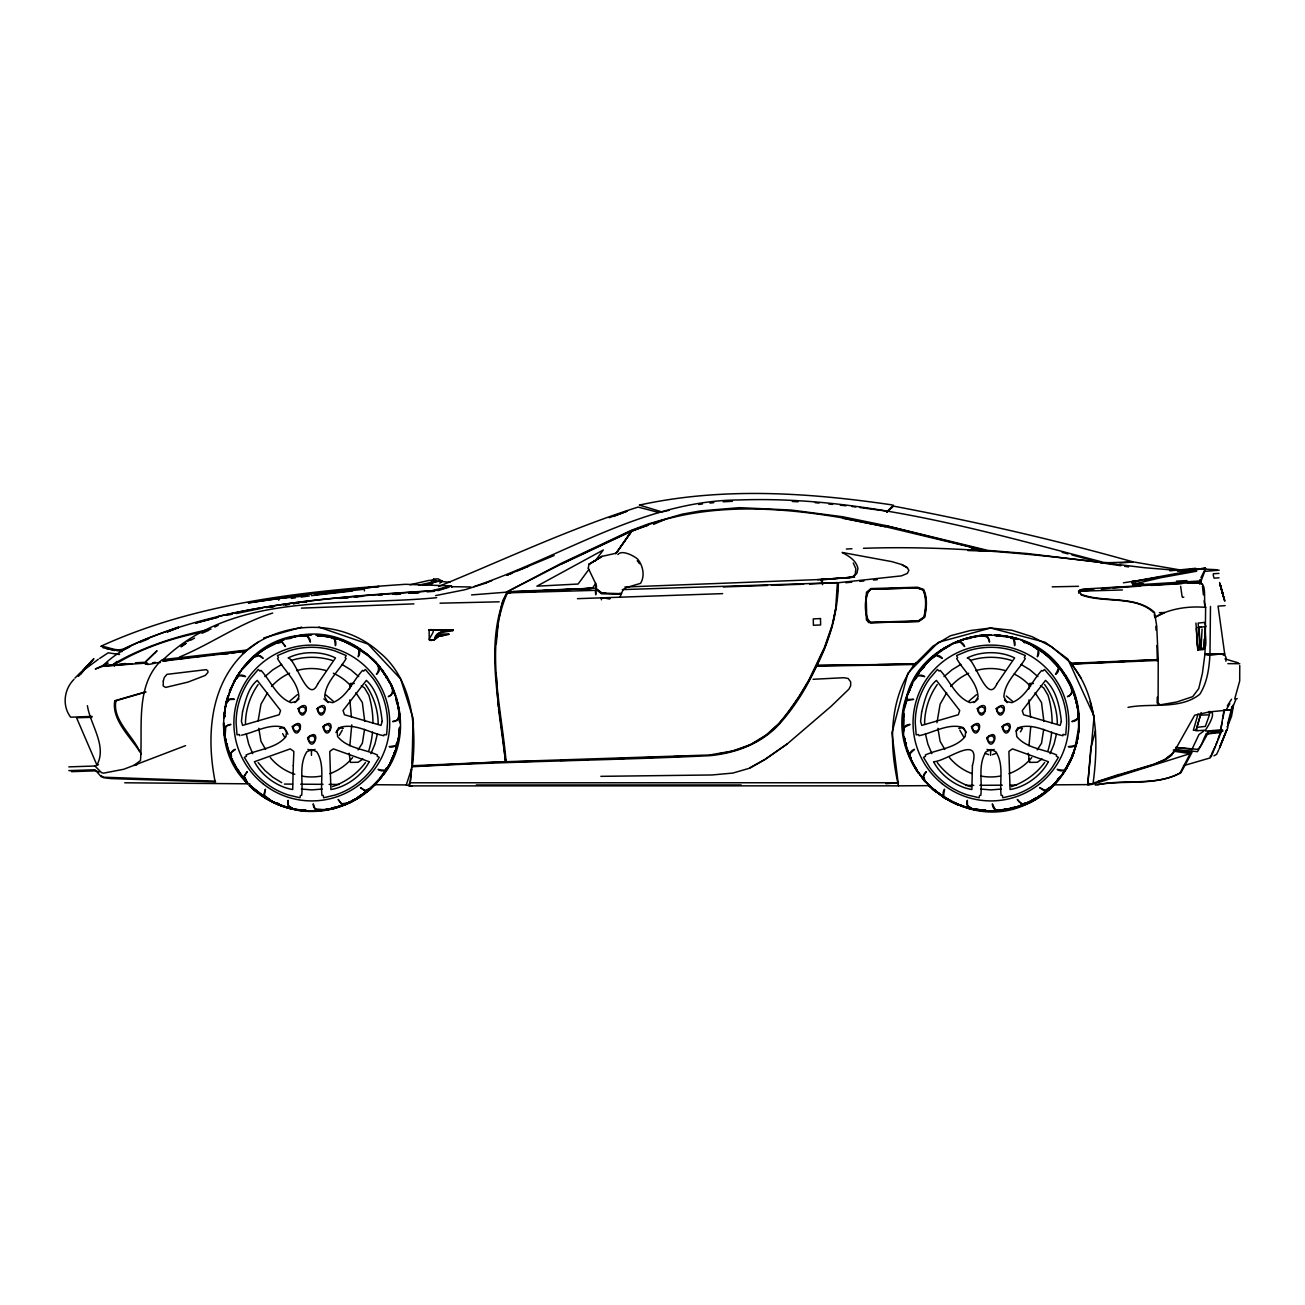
<?xml version="1.0" encoding="UTF-8"?>
<svg xmlns="http://www.w3.org/2000/svg" width="1305" height="1305" viewBox="0 0 1305 1305"><rect width="100%" height="100%" fill="white"/><g stroke="black" fill="none" stroke-linecap="round" stroke-linejoin="round"><path stroke-width="1.5" d="M242.502 653.691C280.151 619.777 341.437 617.787 379.429 652.353C413.13 679.53 416.882 730.637 412.298 766.329L506.095 761.712L709.953 754.975L732.578 750.979L750.554 744.584L766.361 734.862L779.199 723.166L787.682 713.313L798.595 697.506L809.116 679.546L824.515 647.362L832.101 625.323L835.64 608.864L837.419 582.634L622.289 589.615M1239.75 665.468L1239.701 680.949L1234.693 699.023M224.101 724.454L224.623 734.568M301.651 795.398C303.347 781.043 298.568 764.616 306.887 751.729L311.813 749.559L316.724 751.729C325.043 764.616 320.28 781.043 321.96 795.398M413.408 722.366L412.331 763.246M980.805 795.398C982.502 781.043 977.722 764.616 986.042 751.729L990.968 749.559L995.878 751.729C1004.198 764.616 999.418 781.043 1001.114 795.398M1078.68 720.393L1079.137 721.893L1078.892 715.385M496.275 643.805L498.445 620.756M617.918 554.576C621.278 549.568 633.317 555.31 637.574 559.046C643.022 565.424 645.192 576.043 640.543 583.351L626.743 587.446L623.138 589.615L621.474 593.514L619.484 593.628L601.458 593.041L595.879 588.506L595.847 585.113M1157.274 697.147L1157.144 702.824L1158.971 705.059L1176.719 702.008L1192.688 696.642L1198.724 688.632L1202.394 673.38L1204.955 653.968L1209.98 654.05L1210.485 606.433M1204.107 639.254L1203.83 649.352L1197.794 650.167L1196.326 628.57M398.759 713.15L398.678 715.907M1202.084 629.059L1201.057 648.373M1201.187 568.556L1205.477 568.132L1205.429 569.665L1199.801 584.265M837.484 590.398L836.799 600.284M1225.852 661.211C1228.494 647.068 1207.712 659.775 1204.988 652.957L1205.641 607.396C1202.965 601.85 1207.288 584.085 1200.045 582.846L1191.367 582.992M1209.931 654.833C1209.148 668.388 1207.207 682.678 1199.784 694.26C1180.226 710.05 1150.977 702.743 1128.026 707.359M903.696 710.312L902.913 716.771M104.433 665.729L95.298 669.025L108.201 663.054M449.002 634.393L439.018 636.302M838.348 583.107C837.663 635.649 811.139 683.967 778.906 723.818M224.313 715.401C224.77 709.855 224.966 696.169 234.476 699.35L229.028 699.545L227.135 702.628M245.454 723.525C245.617 709.594 250.071 695.891 258.129 684.521M398.824 736.819L399.575 727.228M903.647 713.068L903.321 734.324M924.592 723.525C924.756 709.594 929.209 695.891 937.267 684.521M979.647 810.65L978.293 809.834L984.72 811.041M1078.044 735.955L1076.69 742.137M1078.566 729.152L1078.566 716.82M1053.151 784.843L1087.734 784.615L1090.801 748.254L1095.499 730.67M349.822 745.759L351.763 724.862M836.293 605.602L832.851 623.627M1028.976 745.759L1030.738 726.771M1094.52 783.75L1087.734 784.615L1094.096 716.315L1067.865 659.041L1045.256 642.321L990.658 627.999L970.186 630.56L950.415 635.763L932.83 646.285L913.435 665.729C888.379 700.394 889.227 746.085 898.509 785.838L409.64 785.887L406.279 784.941L373.785 784.697M224.297 716.804L224.982 710.344L223.775 716.771M903.745 713.509L903.044 720.784M223.644 718.272L226.075 703.868M224.281 716.494L225.047 709.235M398.759 734.96L399.542 727.701M399.966 727.733C398.775 733.41 399.836 749.804 389.151 746.656L394.991 745.791M411.695 768.824L410.096 783.636L411.695 766.785C511.071 761.141 610.642 760.472 710.067 755.66C735.938 753.115 761.582 743.524 779.428 724.014C794.696 706.821 807.665 686.577 816.359 665.599L824.907 647.362L832.46 625.438M902.799 718.272L903.778 709.202L907.432 695.826M903.615 714.683L903.142 732.121M1078.68 727.701L1075.94 742.594M1078.811 726.901L1078.778 713.884M1079.121 727.733C1077.93 733.41 1078.99 749.804 1068.306 746.656L1074.129 745.791M903.533 719.137L903.582 732.089M399.852 729.234L398.645 735.661M1078.631 732.529L1079.007 729.234M114.644 666.17L113.519 663.984C143.501 646.579 177.105 635.91 211.035 629.092M349.658 688.926L350.458 683.445L354.291 683.51M1028.813 688.926L1029.612 683.445L1033.446 683.51M1077.734 716.559C1078.844 705.499 1073.868 694.195 1070.606 684.636M1237.238 698.518L1235.982 699.17L1231.61 710.116L1224.025 710.132L1220.648 730.213L1205.592 731.061M364.552 729.365L362.35 743.295L358.043 749.869M1043.706 729.365L1041.504 743.295L1037.181 749.869M258.129 720.882L260.967 704.194L267.509 692.776M936.974 722.742L940.106 704.194L946.663 692.776M398.661 735.286L399.33 729.201L398.939 730.245M1078.012 734.144L1077.8 735.661L1078.436 734.177M1209.621 713.802L1209.751 711.307M300.411 795.398L299.971 797.779L288.421 795.006A75.706 75.706 0 0 1 250.56 767.503L244.345 757.373L246.482 756.215L246.09 755.024C259.222 748.988 276.317 748.45 286.007 736.558L286.545 731.208L282.973 727.211C268.748 723.329 255.144 732.366 241.556 735.172M451.383 586.679L470.86 586.973M979.549 795.398L979.109 797.779L967.56 795.006A75.706 75.706 0 0 1 929.715 767.503L923.5 757.373L925.637 756.215M1222.133 722.366L1220.648 730.213L1222.557 730.278L1222.557 731.273L1207.81 733.573L1197.501 751.647L1175.104 749.494M1222.867 718.435L1224.367 710.573M903.109 719.104L903.713 716.086M588.261 568.164L589.028 564.217L601.67 556.534M224.378 716.918L224.672 715.76M224.803 716.951L225.096 715.793M429.133 629.989L452.802 629.76L452.802 630.609M498.836 618.896L502.295 601.997M1187.566 583.237L1200.045 582.846L1199.931 579.697M452.721 630.755L439.834 632.697L438.17 634.116L448.904 633.953L438.953 635.91L434.32 639.646C435.87 629.891 446.995 631.848 452.77 629.744M904.822 727.032L910.091 724.405C898.949 724.715 905.034 739.968 905.654 745.742M1077.098 718.973L1071.829 721.6C1082.889 721.225 1076.951 706.119 1076.266 700.263M885.899 783.685L898.509 782.739L409.64 782.788L408.971 785.692L412.07 785.887M227.951 697.278L225.83 703.069M395.676 748.727L397.797 742.937M225.39 706.739L230.137 690.688M377.357 733.916L374.927 744.046L370.93 753.654M395.79 749.413L393.49 755.318M396.492 746.476L397.046 744.209M397.389 742.79L398.792 738.777M906.274 699.529L903.973 707.228M906.975 696.593L909.275 690.688M964.868 806.784L971.034 808.986M1056.495 733.916L1054.065 744.046L1050.085 753.654M1075.875 745.547L1072.645 755.318M1076.005 745.008L1076.984 740.914M1077.294 739.625L1077.946 738.777M397.536 742.137L398.449 738.336M903.957 709.186L905.05 704.635M1196.13 730.131L1200.486 715.124L1209.458 714.863L1205.347 726.412L1196.815 727.342M1219.457 733.818L1220.615 731.143L1211.366 732.089M1218.054 739.462L1218.984 735.694M226.744 701.584L227.576 698.387M396.051 747.618L398.302 738.956M904.805 705.418L907.171 696.919L904.985 703.069M1076.429 742.822L1074.749 749.086L1076.935 742.937M398.58 716.559L397.715 719.969L392.675 721.6C403.751 721.192 397.813 706.135 397.112 700.263M225.325 707.049L226.336 703.199M907.986 672.907L891.967 732.774L898.264 783.865M225.471 704.537L227.853 695.728M225.895 704.635L227.804 697.588M396.296 746.656L397.715 741.371M396.231 748.515L398.139 741.468M904.626 704.537L907.008 695.728L910.335 689.187M1074.488 750.179L1076.87 741.371M1077.294 741.468L1071.976 756.264M397.552 740.49L398.563 736.77M904.202 709.235L906.29 702.628M1198.039 714.031L1193.357 730.294L1197.55 730.229M1201.138 712.546L1195.886 730.8L1205.347 730.213C1207.859 726.673 1218.087 710.214 1208.593 711.975M346.151 658.47C339.072 671.08 325.565 681.553 324.717 696.87L327.425 701.519L332.661 702.661C346.983 697.115 352.774 681.031 362.578 670.395L363.589 671.129L365.351 669.465L373.067 678.502A75.706 75.706 0 0 1 387.52 723.003L386.59 734.846L384.192 734.536L383.8 735.726C369.625 732.888 355.482 723.28 340.638 727.211L337.082 731.208L337.604 736.558C347.309 748.45 364.389 748.988 377.52 755.024M406.279 784.941L411.515 768.906M823.357 579.697L854.171 577.136L821.938 579.436L821.579 580.546L821.155 579.469L817.615 579.681M1227.662 723.851L1232.132 706.576L1231.447 707.995M396.802 742.594L396.329 743.687M905.556 703.313L907.888 699.48L913.614 699.35L907.791 700.214M145.459 691.862L114.758 700.752C111.333 720.686 132.033 738.32 141.266 754.062M390.88 762.038L393.621 756.133M912.146 684.473L909.161 689.872M1215.885 744.747L1217.337 741.224M146.013 692.009L115.982 700.752C111.953 719.642 132.653 735.449 139.619 751.403M229.647 691.862L232.991 683.771M340.997 639.564L351.029 644.197M278.666 804.81L274.132 802.461M282.63 806.441L272.582 801.825M390.619 762.234L395.252 752.186M912.472 682.972L908.035 693.722L911.608 685.5M1020.151 639.564L1026.774 642.778M619.989 597.086L621.147 594.313L601.458 593.759L595.847 589.24L595.781 585.863M230.496 690.068L232.991 684.473M508.298 593.335L513.371 591.41L592.405 588.294L595.749 583.27M1219.066 749.103L1227.858 727.635M394.746 752.284L390.619 761.533M1072.286 755.938L1073.885 752.284M229.435 691.259L235.308 679.644M229.827 691.422C233.008 686.593 236.123 670.134 245.568 676.61L239.745 675.631M390.065 762.919L393.05 756.248M394.192 754.747C391.304 759.787 387.242 775.692 378.058 769.395L383.882 770.374M908.574 691.259C911.461 686.218 915.523 670.313 924.707 676.61L918.899 675.631M908.981 691.422L912.701 683.086M1072.938 754.584L1067.099 766.133M1073.346 754.747C1070.459 759.787 1066.397 775.692 1057.213 769.395L1063.02 770.374M394.159 753.85L395.758 750.277M393.751 753.686L395.35 750.179M230.006 689.872L233.138 684.13M1072.759 756.133L1070.035 762.038L1070.312 760.505M1218.576 750.163L1216.619 754.306L1213.96 755.84M345.14 657.72L346.184 655.55L335.206 650.999A75.706 75.706 0 0 0 288.421 650.999L277.443 655.55L278.487 657.72M1024.294 657.72L1025.339 655.55L1014.36 650.999A75.706 75.706 0 0 0 967.56 650.999L956.581 655.55L957.642 657.72M1211.839 753.474L1215.167 746.525M1200.894 577.772L1204.939 569.633M1190.193 753.605L1180.063 772.968C1154.99 786.784 1122.822 779.297 1095.466 785.137L1095.466 783.424L1190.193 753.605L1173.733 751.207L1171.841 755.057L1167.192 758.597L1155.072 763.882L1118.434 774.844M1087.734 784.615L1092.269 784.305L1093.182 782.56C1098.614 741.746 1098.043 694.978 1069.888 662.075L1051.585 646.725L1032.19 636.71L1011.93 630.25L990.658 627.999L938.344 642.321L909.373 671.52M1210.11 756.59L1211.007 755.203M1071.829 755.644L1072.906 753.686M229.468 692.156L230.545 690.198M1195.935 623.056L1197.974 650.167M1229.816 703.738L1225.852 710.295L1209.539 711.878L1194.679 715.205L1173.782 752.365L1164.908 759.575L1152.821 764.877L1094.324 782.723M335.94 732.562L338.794 727.586L343.28 728.386M339.267 735.416L342.285 730.131M1016.04 730.898L1017.933 727.586L1022.435 728.386L1020.428 731.893M502.849 600.496L507.531 592.698L510.695 591.703M507.139 593.367C484.612 644.898 501.022 705.662 505.883 759.233L506.095 761.712M1227.287 705.907L1231.545 699.203M236.531 677.752L233.954 681.128M237.298 676.496L240.56 671.194L252.73 658.454M233.334 682.972L236.189 678.323M353.688 645.159C359.544 651.57 386.166 661.847 376.411 674.342C385.236 667.54 371.354 658.764 367.455 654.457M271.016 800.699L265.111 797.893M386.313 769.51C369.168 799.9 332.025 815.837 297.964 810.438M387.422 768.531L383.425 773.702L389.657 764.877M387.422 767.683L390.293 763.034M383.425 775.04C430.536 714.716 373.083 620.984 297.964 635.568C230.088 643.267 198.23 736.216 247.542 783.636M916.877 675.794L913.109 681.128M917.17 675.321L924.756 665.289M950.171 800.699L944.249 797.893M237.526 676.349L239.826 672.075L236.205 677.474M1066.12 768.254L1062.58 773.702L1066.577 768.531M234.476 681.112L236.645 677.752M386.981 768.254L389.135 764.893M913.631 681.112L919.34 672.303L915.343 677.474M235.406 678.763L240.397 671.113M235.781 678.992L240.773 671.341M387.846 767.014L380.261 777.519M388.205 767.242L380.587 777.796M914.56 678.763L919.552 671.113L924.723 665.925M914.919 678.992L918.916 672.874M1062.009 774.664L1065.989 768.547M1067.36 767.242L1062.368 774.893L1057.197 780.08M437.795 634.148L434.32 639.646M98.332 659.286L80.486 672.548L74.94 678.094M91.35 661.521L88.658 664.669L93.373 659.123M93.96 658.78L80.91 673.886M434.63 639.564L439.018 636.253M615.83 553.63L631.294 531.429C697.751 502.131 772.609 505.949 842.59 517.906L842.981 517.987M913.435 665.729L916.257 662.483M616.074 553.369L632.24 530.434L648.34 525.067L631.75 531.184L560.824 564.298L506.438 592.176L471.545 594.917M615.944 553.565L632.24 530.434L560.824 564.298M1025.306 658.47C1018.226 671.08 1004.72 681.553 1003.871 696.87L1006.579 701.519L1011.815 702.661C1026.138 697.115 1031.912 681.031 1041.733 670.395M369.054 788.807L364.992 790.634L360.474 787.6L365.188 790.863L368.891 789.231M588.898 569.355L578.099 584.036L536.91 586.173L603.318 549.976L594.901 561.264M1048.046 789.231L1042.842 794.419L1035.191 799.41M73.993 679.367C63.994 689.268 61.939 705.744 70.649 717.195L92.084 716.396M1191.791 751.191L1190.193 752.414L1173.277 749.967M160.433 662.483C157.644 661.668 145.344 666.757 145.687 663.136L102.442 666.154L113.339 665.403C140.777 648.34 172.831 637.59 204.738 631.571M914.821 679.872L916.73 677.458M237.037 678.111L237.82 677.213M386.574 767.895L385.791 768.792M89.605 663.674L92.459 660.265M927.904 662.01L923.402 666.202M78.757 675.745L88.463 664.963M85.836 667.85L82.884 670.493M84.515 669.4L87.19 666.447M365.351 652.663L377.683 664.898M365.498 762.544C357.179 773.718 345.515 782.184 332.318 786.638M374.649 784.664L382.153 776.54M925.147 664.832C928.703 660.624 936.729 650.461 942.292 658.405L937.055 655.681M1044.506 652.663L1049.905 658.03M1044.93 653.038L1050.313 658.209M1044.652 762.544C1036.333 773.718 1024.67 782.184 1011.473 786.638M1053.788 784.664L1062.221 774.811L1074.407 752.186M88.397 665.061L90.779 662.336M81.872 672.32L78.3 676.251M375.693 783.179L381.631 776.475M927.088 662.826L921.134 669.53M1054.832 783.179L1060.786 776.475M83.031 670.281L91.725 660.95L82.068 671.504M241.98 669.53L249.01 661.717L244.247 666.202M85.755 667.981L86.815 666.806M243.268 667.361C247.575 663.462 256.351 649.58 263.137 658.405L258.635 655.371L254.573 657.198M361.697 795.446L358.239 797.453L367.178 791.222L380.016 778.367M380.359 778.645L367.455 791.548M922.423 667.361L932.847 657.133M922.749 667.638L928.866 660.868L934.755 656.594M1059.171 778.367L1053.053 785.137L1047.165 789.411M1046.61 791.548L1059.497 778.645M919.911 671.341L924.511 666.61M376.019 783.457L379.364 779.803M1055.174 783.457L1058.518 779.803M79.083 675.272L81.823 672.418M80.796 673.543L81.66 671.912M1192.101 752.218L1180.96 772.674C1156.23 786.311 1124.633 779.02 1097.652 784.664M84.841 668.927L86.75 666.904M1051.145 786.882L1051.961 786.05M1052.238 786.377L1047.752 790.569M893.403 505.117L886.682 512.115L893.403 506.095C974.052 521.413 1054.146 539.585 1133.164 561.917L1102.187 562.895L1120.767 565.718M1089.528 783.506L1088.468 784.517L1092.269 784.305M1042.744 671.129L1044.489 669.465L1052.205 678.502A75.706 75.706 0 0 1 1066.674 723.003L1065.745 734.846L1062.971 734.405M163.043 659.857C234.949 590.382 345.254 606.727 436.653 597.674M1057.784 779.052L1059.415 777.519M231.246 652.549L246.531 650.64C209.811 683.461 206.157 735.661 215.015 781.124L215.602 781.956L110.925 778.596L103.438 777.666L101.219 775.627M368.597 790.569L372.268 787.209M366.314 791.45L355.825 799.035M886.682 512.115L893.403 506.095M776.149 726.33C760.733 742.284 739.38 751.337 717.522 753.899M366.607 791.792L356.053 799.41M888.917 510.059L891.804 507.449M1046.316 791.222L1050.394 787.535M103.111 666.251L104.596 665.452M365.286 792.82L371.99 786.882M1044.44 792.82L1049.905 787.975M837.419 582.634L809.622 584.004M938.23 652.892L933.124 656.333M1046.92 790.7L1039.612 796.197M264.882 676.61L272.81 669.84L281.684 664.408M375.693 661.912L380.13 667.769M944.037 676.61L951.949 669.84L960.839 664.408M920.612 775.447L924.299 780.847M253.708 657.133L241.474 669.465M369.919 788.873L374.078 785.316L358.908 797.143M1049.073 788.873L1053.233 785.316M289.628 701.209L297.344 694.7M294.702 702.579L299.073 698.893M968.783 701.209L976.483 694.7M973.856 702.579L978.212 698.893M933.45 656.741L937.284 653.577M1048.47 789.264L1043.413 793.358L1048.812 789.672M600.855 776.345L711.975 774.974L732.888 773.066L749.886 768.123L764.975 759.592L787.339 743.85L831.187 706.25L848.951 689.105L850.664 685.729L850.664 681.814L848.087 678.453L843.715 677.719L813.064 679.285M145.687 663.136L145.295 664.163M251.213 659.253L259.369 652.647L253.969 656.333M372.414 786.752L364.258 793.358L369.658 789.672M252.811 657.328L265.355 648.683L261.93 650.559M431.27 581.117L433.733 579.126L438.105 578.833L442.281 581.149L439.801 583.156M431.792 583.645L434.271 581.655L442.281 581.149M366.265 791.792L358.043 796.947M370.799 788.677L358.271 797.322M931.966 657.328L942.471 649.645M933.662 656.497L942.699 650.004M1043.984 792.934L1049.677 788.351M1053.38 785.414L1044.343 790.863L1039.628 787.6L1044.865 790.324M1049.954 788.677L1039.449 796.36M370.897 787.551L373.899 785.137M102.948 665.697C123.567 645.078 151.902 636.807 178.459 626.971M837.94 582.764L901.445 575.864L907.285 573.433L908.9 570.35L906.942 567.398L901.755 564.559L891.984 561.656L842.117 552.455C848.837 556.093 856.227 560.351 857.956 568.442L856.912 573.335L854.008 576.272L849.147 577.479L853.176 576.614L855.264 574.07L855.868 568.784L853.274 562.977M1036.088 798.138L1022.696 805.381M1035.86 797.779L1030.868 801.254M1164.908 759.575L1169.623 756.052M242.763 653.511L258.847 641.571M345.629 803.635L341.6 804.043L338.142 799.476L341.486 803.75L345.907 803.276M1024.621 803.244L1023.609 803.88M1024.784 803.635L1021.815 805.348M1204.939 654.49L1224.677 653.805L1218.054 606.156L1225.167 605.618M429.133 629.956L429.231 639.825L434.418 639.727M787.339 743.85L764.958 759.331L749.853 767.764M371.175 787.877L368.614 789.59M362.937 759.021L358.125 762.267L350.458 762.397L349.136 753.262M1042.075 759.021L1037.279 762.267L1029.612 762.397L1028.927 758.662M357.342 798.611L362.186 794.81M1036.48 798.611L1041.667 794.615L1032.859 800.34M99.653 658.438L108.201 652.81L119.114 654.441M348.06 802.657L354.944 799.149M355.172 799.508L343.558 805.381M1034.963 799.035L1042.613 794.044L1039.22 796.001M353.704 800.34L357.064 798.171M358.467 797.29L361.257 795.512M261.783 650.657L265.29 648.503M266.53 647.753L271.848 644.491M239.158 773.359L237.314 769.526M389.51 682.205L386.704 676.3M356.493 798.627L351.844 801.482L357.081 798.269M947.104 646.872L940.611 650.347M947.675 646.53L950.986 644.491M1063.608 672.646L1063.754 673.706M918.312 773.359L910.352 757.911M1021.423 803.684L1017.28 799.476C1025.958 813.635 1044.261 790.21 1052.058 786.882M1012.827 808.072C1076.38 795.805 1102.04 706.967 1054.913 662.646M264.719 648.862L250.707 659.123M602.078 556.354L589.028 564.266L602.078 556.354L616.351 553.173M266.807 647.72L270.69 645.518M356.82 798.285L352.921 800.487M941.084 650.559L949.844 645.518M1033.12 799.981L1035.958 798.285M1037.393 797.453L1040.835 795.446M263.822 648.895L275.404 642.957M264.05 649.27L282.223 640.38M351.665 801.286L359.576 796.735M359.805 797.11L351.877 801.662L344.911 803.929M942.96 648.895C948.262 646.53 960.904 636.024 964.64 646.53L960.496 642.321M951.117 644.719L939.209 651.717L929.861 659.123M1038.731 796.735L1027.214 802.657M1031.032 801.662L1038.959 797.11M260.201 651.913L263.545 650.004M265.111 648.112L271.016 645.306M358.516 797.893L352.611 800.699M944.249 648.112L950.171 645.306M1033.348 800.34L1037.671 797.893M191.085 640.021L194.559 638.08M187.496 641.391L190.709 639.597M344.618 804.272L330.279 809.328M1116.998 661.733L1158.236 659.629L1156.719 626.041L1154.485 612.355C1135.954 595.145 1104.014 602.926 1081.388 594.444L1079.023 590.806L1082.579 589.11L1200.714 582.161M214.836 627.069L218.147 625.307M350.327 801.808L341.094 805.935M1029.482 801.808L1023.903 804.32M1024.099 804.81L1030.004 802.069M510.434 591.997L506.438 592.176L560.954 563.483L631.375 530.303L648.389 523.925L682.075 514.186L700.426 510.908L739.413 507.661L791.401 510.059L842.671 516.747L885.426 525.54L987.82 550.4L1027.378 553.548L1144.485 567.708L1178.399 570.481M1154.305 614.41L1154.811 617.428C1169.639 608.309 1189.687 605.895 1205.641 607.396L1205.38 606.597M129.717 646.889L121.642 650.771M179.405 657.068C211.28 643.952 239.549 623.252 272.696 613.04M944.494 648.683L945.603 648.242M344.944 804.81L350.849 802.069M338.99 806.539L342.497 804.957M343.378 804.989L350.05 802.004M1022.533 804.989L1029.205 802.004M201.965 633.3L208.784 630.282M139.766 642.452L148.525 638.83M101.921 645.779C196.843 602.665 302.515 591.296 405.447 584.297L451.024 585.912L451.987 587.201M474.009 586.549C561.949 557.121 643.691 500.419 739.087 499.962C861.789 495.574 981.36 530.352 1098.859 561.101L1101.436 561.786M185.555 745.628L123.73 769.265L103.568 773.147L101.48 772.642L94.955 766.019L68.839 766.867M1154.811 617.428L1164.729 612.518L1159.395 612.714M653.528 524.365L664.441 519.667M283.316 640.037L277.394 641.734M340.295 805.968L346.217 804.272M438.578 586.5C504.807 559.405 569.796 528.639 638.129 507.074L658.797 512.506M507.873 574.689L554.152 555.506M344.112 804.679L333.036 808.04L336.869 807.306M1009.418 809.328L1023.267 804.679M284.62 639.205L273.446 643.365M273.283 643.903L284.702 639.45M391.451 684.636L393.294 690.215M232.176 761.37L229.501 753.784M351.029 801.825L339.006 806.8L347.619 803.701M346.722 803.603L350.18 802.64M963.775 639.205L952.601 643.365M1025.877 803.603L1029.237 802.216M1031.146 801.89C964.216 838.968 880.614 767.568 906.763 695.647C925.31 628.635 1024.246 612.975 1062.58 670.966M517.645 570.725L528.558 566.288M94.955 766.019L96.733 765.301C107.614 746.395 90.306 724.879 87.402 705.679M341.404 805.625L349.74 802.347M167.415 631.946L178.589 627.575L167.317 631.799M273.871 643.659L282.011 641.962L285.485 646.53L282.125 642.256L277.704 642.729M613.546 516.437L627.444 511.038L609.174 517.694M953.025 643.659L962.829 639.89L956.549 641.734M1028.895 802.347L1019.091 806.115L1025.371 804.272M276.007 642.305L284.539 639.058M338.925 806.555L347.456 803.293M955.146 642.305L963.677 639.058M955.309 642.713L963.84 639.45M1018.079 806.555L1026.611 803.293M1012.158 808.235L1026.774 803.701M486.064 582.862L491.708 580.774M307.882 749.413L311.455 750.734L315.027 749.413M987.037 749.413L990.609 750.734L994.182 749.413M992.501 754.665L996.286 753.279M325.516 809.769L315.076 808.97L313.216 803.864C313.151 813.782 326.234 810.046 331.617 808.562L316.544 811.155M925.245 755.024C938.377 748.988 955.472 748.45 965.162 736.558L965.7 731.208L962.128 727.211C947.283 723.28 933.157 732.888 918.965 735.726M1097.994 781.369L1118.956 774.452M486.227 582.976L465.2 589.664L435.576 595.602M510.222 592.78L509.766 591.801L506.699 592.535C483.388 643.544 500.565 706.103 505.117 759.282L505.704 762.087L498.543 708.958M319.024 809.72L317.865 810.014M319.056 810.144L317.898 810.438L330.948 808.725M998.178 809.72L997.02 810.014M998.211 810.144L997.053 810.438L1003.659 810.258L997.199 811.041M437.876 590.643L448.692 587.332M424.386 585.178L437.925 581.149L449.899 582.324M434.239 639.858C420.65 643.626 441.384 628.178 429.329 629.76M1183.423 765.709L1210.11 757.928L1211.448 756.084L1221.089 732.415L1205.918 734.128M418.628 585.146L436.49 581.263L435.446 579.909L428.48 580.513L410.031 584.803M263.675 637.982L301.716 627.134M956.859 642.729L958.017 642.468M1025.061 803.276L1023.903 803.537M423.163 585.211L432.428 583.547M331.747 808.986L337.995 807.208M1010.886 808.986L1017.15 807.208M337.228 807.012L325.63 810.014M1009.32 808.921L1018.145 806.539M195.652 623.023L218.408 616.955M327.767 809.492L331.617 808.48M1006.905 809.492L1010.771 808.48L999.255 810.454M195.652 623.121L218.408 617.167M136.764 764.877L133.909 765.464L140.483 760.521C142.946 727.293 134.806 685.353 161.738 660.02L163.304 661.08L245.764 651.146M333.232 808.056L336.429 807.24M1012.37 808.056L1015.584 807.24M1195.723 568.311L1169.884 570.84M976.075 636.09L969.68 637.346M1196.506 568.719L1177.55 571.084M451.514 585.961L436.832 590.317L429.573 591.067C326.576 597.951 219.631 604.133 124.611 648.373C116.912 652.451 108.69 646.53 100.713 646.334M1010.086 808.725L996.319 810.682M292.01 637.444L294.278 636.889M297.214 636.188L303.51 635.551M286.138 638.846L289.938 637.933M291.309 660.428C304.603 656.268 319.007 656.268 332.318 660.428M225.308 737.798L226.156 744.274M396.475 697.571L397.03 701.78L396.116 697.947M227.152 748.434C227.657 743.018 218.375 725.107 230.952 724.405L225.83 726.281L225.047 736.705M1137.193 580.725L1123.393 582.797M965.292 638.846L969.093 637.933M971.148 637.444L973.432 636.889M976.368 636.188L982.665 635.551M333.036 808.235L338.223 806.979M970.447 660.428C983.758 656.268 998.162 656.268 1011.473 660.428M1075.614 697.571L1078.224 712.367M1203.602 731.175L1198.936 734.601L1192.052 749.168L1177.355 747.7M451.024 585.912L431.433 590.806C359.919 595.162 288.111 600.284 218.114 616.449M1161.581 576.696L1131.957 581.687L1205.477 568.132M440.959 632.289L442.003 632.044M669.383 510.255L661.961 511.919L639.368 505.084C722.53 486.863 808.562 492.605 892.114 504.904M292.271 637.493L295.501 636.775M971.426 637.493L975.797 636.595M328.11 809.231L331.34 808.513M1007.264 809.231L1010.494 808.513L995.682 811.155M286.757 638.7L290.656 637.851L286.382 638.341M965.912 638.7L969.811 637.851L965.521 638.341M1016.008 807.306L1012.109 808.154L1018.243 806.947M289.058 637.705C294.832 637.068 310.101 631 310.411 642.142L307.768 636.856M289.172 638.112L298.095 636.236M968.212 637.705C973.987 637.068 989.255 631 989.549 642.142L987.689 637.036L984.525 636.236M968.31 638.112L977.249 636.236M327.31 809.394L334.455 807.893M334.553 808.301L320.1 810.454M995.65 810.731L1013.61 807.893M1013.708 808.301C1007.933 808.937 992.665 815.005 992.371 803.864L994.997 809.149M290.542 637.346L295.403 636.351M328.224 809.655L333.085 808.66M1007.362 809.655L1012.24 808.66M226.385 615.356L232.372 614.149M236.352 613.546L262.289 608.13M152.489 662.875L155.377 662.304M1132.3 582.422L1132.349 583.482L1135.758 582.813M279.629 728.386L284.131 727.586L287.916 734.226M958.784 728.386L963.286 727.586L966.124 732.562M709.953 755.236L713.737 754.567M231.915 653.201L246.531 650.64M318.012 810.519L324.472 809.834L318.045 811.041M1157.666 660.053L1156.54 660.053M103.813 665.534L113.992 664.571M162.636 659.629L247.232 650.004M1196.685 571.199L1160.716 577.724L1134.469 583.922L1143.05 583.661M305.37 809.769L298.095 809.769L306.316 810.666M305.337 810.193L297.997 810.193L289.058 808.301M984.525 809.769L977.249 809.769M984.492 810.193L977.151 810.193L968.212 808.301M270.053 607.151L273.936 606.58M285.599 604.835L289.482 604.264L283.658 605.014M293.364 603.677L299.188 602.812L293.364 603.595M306.969 601.654L303.086 602.241L306.969 601.605M266.171 607.559L273.936 606.433M1144.681 579.991L1148.335 579.469M291.358 598.391L295.37 597.853M301.39 597.021L309.416 595.912M1182.509 597.331L1183.831 597.135M1208.365 712.758L1212.361 712.204M918.59 734.536L916.175 734.846L915.245 723.003A75.706 75.706 0 0 1 929.715 678.502L937.43 669.465L939.176 671.129M441.188 635.829L443.504 635.519M168.28 660.281L163.304 661.08M288.47 638.667L290.689 638.39M1131.957 581.687L1141.043 580.513M967.625 638.667L970.349 638.324M332.938 807.616L335.157 807.338M1012.076 807.616L1014.295 807.338M288.372 638.243L290.591 637.966M113.339 665.403L132.099 663.772M197.104 656.692L204.803 655.714M208.67 655.224L214.444 654.506M229.337 652.777L218.229 654.05M967.511 638.243L970.251 637.9M177.888 659.041L188.964 657.687M228.261 653.838L218.408 654.213M698.681 504.431L702.465 503.991M710.034 503.094L713.819 502.637M311.422 595.635L352.219 591.034M1133.164 561.917L1119.886 563.01M314.636 594.835L364.405 589.191L364.405 590.871M506.438 592.176L509.766 591.801M309.872 593.889L379.037 586.516L348.353 589.664M305.81 595.928L278.715 598.538L278.715 600.235M318.322 810.536L325.581 809.753M1078.892 591.85L1078.892 592.959L1078.583 591.198L1091.649 590.137M1101.387 589.159L1109.185 588.392M1113.083 588L1140.57 586.092M340.687 598.326L348.614 597.543M354.569 596.956L362.562 596.287M340.393 598.375L348.256 597.592M354.161 597.021L358.092 596.63M845.836 582.715L851.839 582.144M859.865 581.361L863.861 580.986M873.485 580.056L877.286 579.681M1219.049 577.805L1214.074 578.164L1213.291 575.309L1213.34 573.776L1218.968 573.384M102.442 666.154L108.282 665.615M1219.196 570.171L1205.853 571.28M395.562 594.476L399.509 594.15M411.369 593.171L419.28 592.535M427.11 591.85L434.435 591.312M115.672 664.359L114.383 664.457L116.667 661.505M119.652 664.033L125.623 663.544M307.621 635.241L299.938 635.404M986.156 635.29L979.076 635.404M1197.811 627.591L1201.432 627.314M399.412 711.127L399.607 719.153M224.215 734.878L224.183 729.006M322.188 789.068L311.813 789.9L301.422 789.068M312.645 811.041L310.981 811.041M1001.343 789.068L990.968 789.9L980.577 789.068M991.784 811.041L990.136 811.041M854.547 577.071L821.155 579.469L821.546 581.687M824.956 579.257L821.938 579.436M378.385 595.227L382.447 594.933M392.593 594.232L400.7 593.677M408.824 593.106L418.97 592.405L408.954 593.09M392.821 594.199L400.896 593.645M1094.357 588.849L1079.855 590.007L1078.892 592.959M1102.497 588.327L1122.822 587.022M176.893 659.041L162.309 660.412M301.439 608.13L413.93 603.872M1151.238 585.439L1182.2 583.596M1222.557 730.278L1211.562 730.718L1214.254 730.751C1202.867 729.201 1204.662 744.747 1197.533 749.347L1175.528 747.374M528.264 591.801L536.29 591.361M552.309 590.48L570.35 589.501M576.37 589.159L592.405 588.294L542.423 590.545M821.367 579.469L624.85 587.022M300.248 635.812L310.737 635.258L304.195 635.078M135.345 662.793L144.105 662.304M979.403 635.812L989.891 635.258L983.35 635.078M323.363 810.193L312.89 810.748L319.431 810.927M1002.517 810.193L992.045 810.748L998.57 810.927M723.198 501.789L732.464 501.299M1176.458 581.149L1186.979 580.595M510.614 592.388L596.434 588.131M302.695 635.192L311.813 634.736M302.727 635.617L308.192 635.339M981.833 635.192L990.968 634.736M981.866 635.617L985.52 635.437M741.158 784.957L476.325 784.957M317.245 810.568L320.899 810.389M320.932 810.813L302.695 810.813M996.4 810.568L1000.054 810.389M1000.087 810.813L981.833 810.813M1089.561 663.071L1124.812 661.374M1004.671 809.769L997.395 809.769M846.39 549.014L851.953 548.752M514.431 591.817L536.42 590.822M1095.515 662.712L1113.083 661.912M1189.981 583.237L1194.01 583.09M1069.888 662.075L1071.535 663.69L1085.76 663.168M604.492 759.184L624.769 758.417M638.977 757.895L661.276 757.063M673.445 756.606L695.761 755.774M577.446 598.669L601.654 597.837M605.683 597.69L722.66 593.628M914.234 664.506L816.571 666.154M723.329 586.94L767.487 585.439M771.5 585.309L803.603 584.216M914.952 663.69L877.564 664.588M1080.817 677.752L1070.704 662.63L1071.535 663.69L1087.603 663.168M863.453 548.296C940.758 545.686 1018.096 552.194 1094.764 561.705L1112.056 563.01M621.474 593.514L619.157 593.498M914.56 664.115L816.963 665.354M1222.948 653.87L1224.677 653.805L1209.98 654.05M1223.046 654.653L1224.775 654.604M1071.878 664.082L1158.236 660.412L1158.106 702.873L1160.439 705.14M505.329 761.729L411.891 765.758L412.086 767.128L413.016 717.978L400.651 679.008L368.01 644.066L318.812 627.053M509.912 592.78L596.042 590.333M1081.91 591.116L1122.447 589.958M1071.193 663.299L1158.236 659.629M513.762 761.843L548.035 760.848M560.122 760.505L588.343 759.689M440.03 603.187L499.163 601.817M122.001 651.587L102.899 647.704M1220.077 731.322L1222.557 731.273M1052.222 586.842L1078.501 586.304M1224.025 710.132L1231.512 710.116M857.695 665.044L816.359 665.599M91.856 717.342L76.555 717.75L96.766 764.697L98.462 764.697M898.509 785.838L929.029 785.643M965.651 785.398L973.791 785.349M979.892 785.316L1002.289 785.17M1010.429 785.121L1016.53 785.072M1095.58 561.297L1102.219 562.879M429.329 629.793L452.819 629.826M1222.703 654.262L1224.041 654.262M1239.75 663.69L1227.891 663.641M114.758 700.752L115.982 700.752M68.839 770.619L95.086 769.771L101.138 776.638L103.568 777.225L215.015 781.124M71.449 771.663L95.64 770.831L99.147 772.038M249.924 783.832L124.742 782.788M284.441 784.077L292.565 784.126M300.688 784.191L323.02 784.338M329.121 784.387L339.267 784.468M979.37 550.889L987.477 551.118L885.426 525.54M967.821 550.531L987.477 551.118L885.345 526.698L842.59 517.906M981.099 636.057L984.182 636.188M301.944 636.057L305.027 636.188M605.699 593.041L601.85 592.91L595.879 588.506L595.977 584.33L588.31 568.311M983.35 810.927L989.842 811.172M304.195 810.927L310.704 811.172M1178.056 570.513L1187.681 570.921M981.866 810.389L985.52 810.568M302.727 810.389L306.365 810.568M1197.68 568.768L1216.929 569.747M792.282 501.463L798.024 501.773M979.403 810.193L986.694 810.617M300.248 810.193L304.244 810.405M995.193 635.241L1004.768 635.992M316.038 635.241L330.948 637.28M986.727 810.764L971.834 808.725M982.665 810.454C977.168 810.03 964.15 809.54 967.315 800.34L967.511 805.772L971.36 807.991M303.51 810.454L292.01 808.562L295.86 809.492M305.794 810.633C284.539 810.03 264.328 800.356 249.206 785.61M145.85 662.206L147.759 663.56M994.85 635.16L1003.627 636.171L997.199 634.964M318.012 635.486L324.472 636.171L318.045 634.964M979.827 810.062L984.769 810.519M815.234 502.686L819.1 503.077M828.724 504.04L832.574 504.415M840.29 505.198L846.064 505.769M601.426 599.811L601.426 597.804L610.153 598.701M995.682 634.85C1001.375 636.041 1017.769 634.98 1014.605 645.665L1013.74 639.825M995.65 635.274L1008.455 637.264M601.426 597.804L609.484 598.652M316.544 634.85L329.398 636.84M316.511 635.274C322.09 636.807 338.696 634.687 335.467 645.665L334.586 639.825M986.27 810.731L973.465 808.741M986.237 811.155L971.148 808.562L975.014 809.492M307.083 811.155C301.39 809.965 285.012 811.041 288.16 800.34L288.356 805.772L291.733 807.811M305.582 811.041C293.217 809.557 300.721 810.193 304.571 810.144M115.558 653.968L119.571 654.425M105.672 648.291L114.595 650.559M290.689 807.616L284.539 806.947L276.007 803.701M851.92 506.487L855.852 507.009M859.799 507.531L886.682 511.12M975.797 809.41L971.426 808.513M1124.682 566.305L1128.613 566.908M1080.964 594.819C1103.345 603.383 1135.611 595.178 1153.702 612.6M971.475 548.475L987.477 551.118M278.715 803.929L271.734 801.662L263.822 797.11M1134.567 562.112L1178.807 569.714M994.818 635.584L997.852 636.188M278.699 803.619L277.704 803.276M842.573 518.281L885.345 526.698M997.053 635.568L998.211 635.861M317.898 635.568L319.056 635.861M317.865 635.992L318.697 636.188M984.9 810.014L983.742 809.72M984.867 810.438L983.709 810.144M305.745 810.014L304.603 809.72M969.68 808.66L976.075 809.916M290.542 808.66L295.403 809.655M955.146 803.701L967.511 807.762M1200.045 582.846L1201.823 584.085M970.104 808.268L975.471 809.394M289.172 807.893L296.317 809.394M965.912 807.306L969.811 808.154M286.757 807.306L290.656 808.154M292.271 808.513L295.501 809.231M337.538 639.14L331.747 637.019M286.089 806.865L289.938 808.072M965.292 807.159L969.093 808.072M1006.742 636.465L1010.739 637.427M1012.158 637.77L1018.21 639.222M328.061 636.579L331.584 637.427M333.167 637.819L335.287 638.324M964.542 806.979L969.746 808.235M279.498 804.679L290.607 808.235M1012.37 637.949L1017.15 638.798L1010.886 637.019M333.232 637.949L336.429 638.765M966.336 807.24L969.55 808.056M287.182 807.24L290.395 808.056M1006.905 636.514L1010.771 637.525M327.767 636.514L331.617 637.525M1062.107 552.325L1068.012 553.907M1071.96 554.951L1092.073 560.334M1009.418 636.677L1018.243 639.058M1009.32 637.085L1018.145 639.466M965.553 807.012L972.6 808.921M958.147 804.272L972.502 809.328M330.279 636.677L337.326 638.569M330.165 637.085L337.228 638.993M286.399 807.012L293.446 808.921M284.539 806.947L293.348 809.328M1099.756 562.39L1101.485 562.879M291.88 808.986L285.991 807.289M1224.971 658.895L1238.233 662.826M1062.955 735.726C1048.763 732.888 1034.637 723.28 1019.792 727.211L1016.22 731.208L1016.758 736.558C1026.448 748.45 1043.543 748.988 1056.675 755.024M282.043 806.017L283.316 805.968M945.603 797.763L944.494 797.322M1156.883 645.469L1157.339 660.102L1158.236 660.412M984.932 753.279L988.717 754.665M1010.559 638.014L1011.652 638.488M331.405 638.014L332.498 638.488M956.549 804.272L962.47 805.968M277.394 804.272L280.493 805.446M954.542 803.048L942.96 797.11M955.309 803.293L963.84 806.555M276.171 803.293L284.702 806.555M953.025 802.347L956.744 803.798L950.937 801.482L934.462 790.259M273.871 802.347L280.673 805.022M958.294 804.402L961.361 805.625M1030.004 643.936L1024.099 641.195M951.916 802.069L957.821 804.81M350.849 643.936L344.944 641.195M272.761 802.069L274.148 802.754M947.822 799.574L956.043 803.603M273.283 802.118L276.905 803.603M1027.084 642.908L1035.648 647.378M970.447 786.638C957.25 782.184 945.603 773.718 937.267 762.544M958.653 804.679L963.71 806.784M963.775 806.8L958.017 804.418L961.671 805.935M339.072 639.222L344.112 641.326M956.5 803.668L952.438 801.808M278.879 804.32L273.283 801.808M341.094 640.07L350.327 644.197M1022.696 640.625C1027.736 643.512 1043.657 647.557 1037.361 656.758L1038.323 650.934M1022.533 641.016L1030.868 644.752L1036.757 649.025M935 790.7L943.189 796.735L959.387 804.989M959.224 805.381C954.183 802.493 938.262 798.448 944.559 789.248L943.597 795.071M343.558 640.625C348.582 643.512 364.503 647.557 358.206 656.758L359.185 650.934M343.378 641.016L356.705 648.226M339.088 639.058L342.66 640.657M280.232 804.989L271.897 801.254L266.024 796.98M280.069 805.381L266.53 798.269M338.99 639.466L342.497 641.049M265.355 797.322L252.811 788.677M265.568 796.947L260.201 794.093L267.802 799.035M949.844 800.487L941.084 795.446M270.69 800.487L266.807 798.285M1029.482 644.197L1023.903 641.685L1024.784 642.37M1056.283 756.215L1058.42 757.373L1052.205 767.503A75.706 75.706 0 0 1 1014.36 795.006L1002.811 797.779L1002.371 795.398M377.145 756.215L379.266 757.373L373.067 767.503A75.706 75.706 0 0 1 335.206 795.006L323.656 797.779L323.216 795.398M278.993 804.272L280.95 805.348M1023.609 642.125L1024.621 642.761M901.755 564.559L907.611 567.887M942.699 796.001L932.243 788.351M942.471 796.36L931.966 788.677M264.05 796.735L271.962 801.286M261.93 795.446L265.388 797.453L249.483 785.267L253.708 788.873M264.719 797.143L249.679 785.088M1032.712 645.584L1038.878 649.368M1039.155 649.531L1048.046 656.774M1021.081 664.408L1029.971 669.84L1037.883 676.61M341.943 664.408L350.817 669.84L358.728 676.61M281.684 782.657L272.81 777.225L264.882 770.456L258.129 762.544M1030.983 644.523L1042.613 651.962M950.937 801.482L939.306 794.044L934.918 789.835M351.844 644.523L356.493 647.378M267.117 798.627L271.783 801.482L263.757 794.745L265.421 789.248L264.442 795.071M265.16 797.29L260.886 794.99L266.285 798.611M1032.859 645.681L1041.667 651.391L1036.48 647.394M949.061 800.34L940.253 794.615L945.44 798.611M353.704 645.681L362.513 651.391L357.342 647.394M266.563 798.171L269.907 800.34M1035.191 646.595L1046.92 655.306M946.729 799.41L934.641 790.161M356.053 646.595L366.607 654.213M355.825 646.97L366.314 654.555M259.923 794.419L267.574 799.41M951.051 801.254L946.06 797.779M1040.477 685.745L1043.69 687.914L1048.013 695.222A95.901 95.901 0 0 1 1052.107 722.921M361.322 685.745L364.535 687.914L368.858 695.222A95.901 95.901 0 0 1 372.953 722.921M933.124 789.672L938.23 793.114M253.969 789.672L259.075 793.114M249.728 785.137L252.73 787.551M931.591 787.877L928.54 785.414L935.31 791.548M252.452 787.877L249.386 785.414L256.171 791.548M251.213 786.752L258.129 792.429M934.739 790.324L937.284 792.429M1006.302 696.005L1012.452 701.209M1004.459 700.116L1007.362 702.579M325.614 694.7L333.297 701.209M323.852 698.893L328.207 702.579M1052.629 660.167C1056.234 663.527 1062.205 670.264 1055.549 674.342L1058.273 669.106M932.325 788.416L925.098 781.108M934.511 790.161L937.479 792.82M365.286 653.185L373.1 660.2L368.597 655.436M258.325 792.82L250.821 786.05M1046.61 654.457L1056.822 664.898M1046.316 654.784L1057.05 666.202M935.603 791.222C931.982 786.703 917.285 778.645 926.371 771.679L923.336 776.181L924.544 779.216M1047.752 655.436L1052.238 659.629M934.168 790.569L929.682 786.377M255.013 790.569L250.544 786.377M1051.145 659.123L1051.961 659.955M929.976 786.05L930.775 786.882M927.007 783.359L917.594 771.483M380.359 668.029L390.326 683.037L395.366 695.891M247.868 783.359L237.657 770.097M1054.701 662.402L1061.308 670.558L1057.621 665.159M927.219 783.604L920.857 775.741M375.546 662.402L382.169 670.558L378.466 665.159M248.064 783.604L241.458 775.447L245.144 780.847M1056.642 664.017L1065.272 676.545M1056.316 664.294L1060.9 669.971M919.878 774.615L924.462 780.292M925.278 781.989L916.811 770.097M377.488 664.017L383.23 671.113L386.557 677.654M380.603 668.552L384.812 674.75M246.123 781.989L237.494 769.461M637.231 560.71L639.564 563.711M940.187 670.395C950.007 681.031 955.782 697.115 970.104 702.661L975.341 701.519L978.049 696.87C977.2 681.553 963.694 671.08 956.614 658.47M277.476 658.47C284.539 671.08 298.062 681.553 298.91 696.87L296.202 701.519L290.95 702.661C276.644 697.115 270.853 681.031 261.049 670.395L260.021 671.129L258.276 669.465L250.56 678.502A75.706 75.706 0 0 0 236.107 723.003L237.037 734.846L239.435 734.536L239.826 735.726M1071.535 663.69L1072.645 665.256M247.265 782.087L244.182 776.181L247.216 771.679L243.953 776.377L246.939 782.364M1035.028 692.694L1041.504 702.498L1043.886 721.453M355.874 692.694L362.35 702.498L364.731 721.453M912.896 764.029L916.077 769.705M1064.44 674.832L1066.299 677.866M1066.642 678.421L1071.568 688.094M1044.652 684.521C1052.711 695.891 1057.164 709.594 1057.327 723.525M383.099 671.243C385.497 677.687 399.314 691.324 388.286 696.674C398.775 692.939 388.286 680.313 385.905 675.011M365.498 684.521C373.556 695.891 378.01 709.594 378.173 723.525M233.301 762.968L236.548 768.286M916.518 769.428L913.467 764.11M236.515 768.009L233.742 764.029L236.923 769.705M1063.396 673.119L1068.648 682.205L1065.859 676.3M384.241 673.119L389.298 681.895M237.363 769.428L239.37 772.886M1065.059 675.011C1067.441 680.313 1077.93 692.939 1067.425 696.674C1077.506 692.825 1066.772 680.427 1064.701 675.24M944.787 749.445L940.106 741.289L937.92 728.304M912.684 762.854L916.322 769.183M916.86 770.994C914.479 765.692 903.99 753.067 914.495 749.331L910.286 753.458M265.633 749.445L260.967 741.289L258.765 728.304M238.081 770.766L232.16 759.249M237.706 770.994C235.324 765.692 224.835 753.067 235.34 749.331L231.05 752.675L231.54 757.096M1062.042 671.406L1063.95 674.75M240.724 774.615L237.853 769.249M959.795 730.131L963.808 737.178M282.647 733.655L284.653 737.178M1197.843 648.944L1196.603 636.546M916.648 769.461L916.208 768.351M385.758 676.773L386.198 677.866M1132.349 583.482L1133.001 585.015L1141.19 584.558L1200.584 580.937L1200.518 579.73M1222.752 594.134L1224.808 601.23M931.835 753.654L927.855 744.046L925.424 733.916M393.523 690.785L395.611 695.81M252.681 753.654L248.7 744.046L246.27 733.916M912.44 762.968L908.052 751.827M231.213 757.911L232.698 761.533M1071.748 688.795L1072.971 691.862M391.157 685.076L394.926 694.864L393.082 688.583M232.469 760.946L228.685 751.142L230.528 757.422M1071.65 687.197L1075.712 699.562M1071.258 687.36L1073.868 694.178M907.008 750.277L910.27 758.809M392.511 687.197L395.758 695.728M228.261 750.114L231.507 758.645M231.116 758.809L226.776 744.225M1072.237 688.583L1074.472 694.7L1073.575 693.412M909.683 757.422L907.84 751.142L911.608 760.946L905.898 744.878M1220.044 583.955L1222.85 593.09M1222.149 591.948L1224.579 600.251M1224.612 600.512L1223.519 596.825M1219.914 583.678L1223.894 598.114M1222.589 593.628L1221.643 590.382M1222.084 592.046L1222.948 594.819M910.694 757.096L911.314 759.249M1223.389 594.835L1222.981 593.351M1220.828 587.38L1219.914 583.71M1221.659 590.464L1220.142 584.624M1090.067 701.682L1094.047 717.114M398.726 708.109L397.47 701.731M1220.306 585.08L1221.806 590.888M903.941 736.754L905.066 741.468M905.197 742.007L906.486 747.39M397.373 703.199L399.248 714.7M395.97 697.327L396.883 701.128M226.744 744.878L227.657 748.678M1222.785 594.362L1219.637 582.519M1076.837 705.075L1076.103 701.845L1076.07 702.971M905.817 744.16L904.463 737.798L905.311 744.274M397.324 703.46L398.221 707.848M225.569 739.315L226.303 742.545M226.662 744.16L227.51 748.059M904.202 736.705L906.078 745.644M396.687 700.361L398.58 709.3M225.422 738.5L226.923 745.644M226.499 745.742L224.362 731.306M1074.521 695.891L1075.304 699.659M433.733 579.126L434.271 581.655M1076.625 701.731L1077.881 708.109L1077.196 706.69M1180.65 586.337L1182.085 596.532M1028.291 753.262L1029.612 762.397M396.149 699.659L396.426 701.878M227.184 744.127L227.478 746.346M906.208 746.444L905.849 743.034M396.573 699.562L396.851 701.78M1204.156 600.838L1204.76 605.65M1202.476 586.288L1203.422 594.868M906.339 744.127L906.274 742.937M595.406 591.589L595.716 594.754L596.483 585.782M1028.96 699.92L1030.542 717.065M349.805 699.92L351.404 717.065M505.704 762.087L505.459 759.282M223.628 724.112L223.873 730.621M1200.91 581.019L1201.008 582.209M821.759 580.366L821.922 582.291M223.71 722.97L223.775 723.835M822.183 579.436L822.558 584.705M903.549 730.572L903.223 724.079L903.027 730.621M496.128 672.662L497.009 686.773M497.384 692.825L498.265 706.935M1155.822 626.302L1156.051 630.152M399.004 711.453L399.558 721.926L399.738 715.385M1078.615 719.381L1078.795 723.035M399.624 713.884L400.08 723.003M399.2 713.917L399.461 719.381M224.248 728.435L224.427 732.089M223.53 723.003L224.003 732.121M1157.339 660.102L1157.356 661.26M990.609 750.734L990.609 755.367M409.64 782.788L409.64 785.887M311.455 750.734L311.455 755.367M950.676 686.479A53.407 53.407 0 0 1 968.685 673.25M975.749 670.639A53.407 53.407 0 0 1 1005.454 670.639M1014.213 674.033A53.407 53.407 0 0 1 1030.542 686.479M1031.749 757.601A53.407 53.407 0 0 1 1009.042 773.669M1000.054 776.116A53.407 53.407 0 0 1 981.164 776.116M972.176 773.669A53.407 53.407 0 0 1 949.469 757.601M1051.667 732.121A95.901 95.901 0 0 1 1048.013 750.62M271.522 686.479A53.407 53.407 0 0 1 289.547 673.25M296.594 670.639A53.407 53.407 0 0 1 326.299 670.639M333.362 673.233A53.407 53.407 0 0 1 351.388 686.479M352.595 757.601A53.407 53.407 0 0 1 329.904 773.669M320.916 776.116A53.407 53.407 0 0 1 302.01 776.116M294.8 774.289A53.407 53.407 0 0 1 270.314 757.601M372.512 732.121A95.901 95.901 0 0 1 368.858 750.62M865.819 599.566L866.389 619.647L868.673 622.583L918.638 621.555L924.641 617.249C926.632 608.407 927.659 597.821 923.614 589.452L917.562 587.234L870.843 588.571L866.487 592.307L865.819 599.566M866.259 599.811L866.814 619.565L870.663 622.828L918.541 621.294L924.299 617.249C926.175 608.57 927.284 598.196 923.32 590.007L917.382 587.886L870.941 589.24C863.551 593.938 863.519 617.918 870.663 622.371L918.377 620.805L923.924 616.906C925.816 608.293 926.827 598.016 922.961 589.876L917.285 587.87L870.973 589.207L866.944 592.698L866.259 599.811M293.282 765.611L292.712 789.541C277.312 787.029 261.571 775.594 254.426 761.729L290.281 748.874L293.87 751.468L293.282 765.611M972.421 765.611L971.866 789.541C956.467 787.029 940.726 775.594 933.581 761.729C946.826 761.5 981.703 732.203 972.421 765.611M163.304 681.047L163.158 685.957L165.653 687.425L187.953 682.107L205.342 675.403L207.952 672.434L207.854 670.852L206.255 669.644L166.926 674.359L164.234 677.556L163.304 681.047M1205.249 628.553L1204.352 647.867L1200.567 648.52L1198.969 627.314L1204.597 626.726L1205.249 628.553M1205.738 626.172C1203.65 631.816 1209.996 653.772 1199.964 648.716L1198.153 623.089L1204.597 622.403L1205.738 626.172M292.304 726.591C297.344 746.036 307.801 713.835 292.304 726.591M298.144 708.631C303.184 728.06 313.64 695.875 298.144 708.631M307.589 737.7C312.629 757.145 323.085 724.944 307.589 737.7M317.033 708.631C322.074 728.06 332.547 695.875 317.033 708.631M318.404 707.914L318.029 711.404L320.867 713.476L324.08 712.041L324.456 708.55L321.601 706.494L318.404 707.914M322.873 726.591C327.914 746.036 338.387 713.835 322.873 726.591M971.458 726.591C976.499 746.036 986.955 713.835 971.458 726.591M977.298 708.631C982.339 728.06 992.795 695.875 977.298 708.631M986.743 737.7C991.784 757.145 1002.24 724.944 986.743 737.7M996.188 708.631C1001.229 728.06 1011.685 695.875 996.188 708.631M997.542 707.914L997.183 711.404L1000.021 713.476L1003.235 712.041L1003.594 708.55L1000.756 706.494L997.542 707.914M1002.028 726.591C1007.069 746.036 1017.525 713.835 1002.028 726.591M242.534 711.796L241.425 721.388L242.616 725.401L279.188 714.732L280.559 710.524L257.248 680.394C248.097 687.865 245.454 700.834 242.534 711.796M921.689 711.796L920.58 721.388L921.77 725.401L958.343 714.732L959.713 710.524L936.403 680.394C927.251 687.865 924.592 700.834 921.689 711.796M1233.339 706.625L1231.512 716.38L1227.287 727.26L1233.258 704.961L1233.339 706.625M1219.93 746.362L1219.718 747.635L1226.765 729.658L1219.93 746.362M382.186 721.388L380.995 725.401L344.438 714.732L343.068 710.524L366.379 680.394C377.422 690.443 380.587 707 382.186 721.388M1061.34 721.388L1060.149 725.401L1023.577 714.732L1022.255 710.638L1045.517 680.394C1056.577 690.443 1059.742 707 1061.34 721.388M324.766 725.335L323.673 728.679L326.022 731.289L329.464 730.555L330.54 727.211L328.191 724.601L324.766 725.335M1003.92 725.335L1002.827 728.679L1005.176 731.289L1008.618 730.555L1009.695 727.211L1007.346 724.601L1003.92 725.335M369.201 761.729C362.04 775.594 346.298 787.029 330.899 789.541L329.757 751.468L331.503 750.114L333.346 748.874L369.201 761.729M1048.355 761.729C1041.194 775.594 1025.453 787.029 1010.054 789.541L1008.912 751.468L1010.657 750.114L1012.484 748.874L1048.355 761.729M310.084 736.036L308.323 739.087L310.084 742.121L313.592 742.121L315.353 739.087L313.592 736.036L310.084 736.036M989.239 736.036L987.477 739.087L989.239 742.121L992.746 742.121L994.492 739.087L992.746 736.036L989.239 736.036M317.784 683.771C308.176 705.826 295.876 658.96 288.144 657.948C302.075 650.934 321.536 650.934 335.483 657.948L317.784 683.771M996.922 683.771C987.33 705.826 975.014 658.96 967.299 657.948C981.23 650.934 1000.69 650.934 1014.621 657.948L996.922 683.771M295.436 724.65L293.087 727.26L294.18 730.604L297.605 731.338L299.954 728.728L298.878 725.384L295.436 724.65M974.59 724.65L972.241 727.26L973.334 730.604L976.76 731.338L979.109 728.728L978.032 725.384L974.59 724.65M154.936 652.728L145.214 662.206L157.024 650.738L154.936 652.728M301.977 706.511L299.122 708.582L299.498 712.073L302.711 713.509L305.549 711.437L305.174 707.946L301.977 706.511M981.115 706.511L978.277 708.582L978.652 712.073L981.849 713.509L984.688 711.437L984.329 707.946L981.115 706.511M186.028 643.3L181.02 646.758L186.011 643.3M512.196 572.96L506.748 575.179L512.31 573.058M280.771 598.147L248.276 602.894L311.177 593.938L280.771 598.147M820.502 618.57L813.26 618.88L813.407 625.274L820.633 624.965L820.502 618.57M941.933 783.555A77.909 77.909 0 0 0 1067.914 735.188A77.909 77.909 0 0 0 963.041 650.265A77.909 77.909 0 0 0 941.933 783.555M262.778 783.555A77.909 77.909 0 0 0 388.76 735.188A77.909 77.909 0 0 0 283.886 650.265A77.909 77.909 0 0 0 262.778 783.555"/></g></svg>
